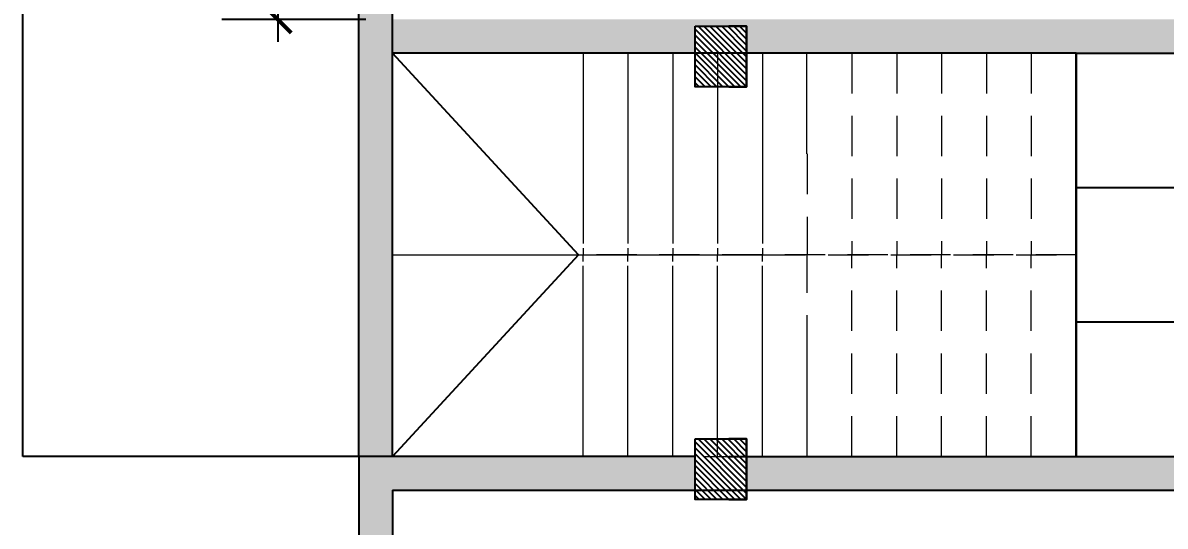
# Model space of a CAD drawing. Header units: inches. Extents: x 5.4 to 65.7, y -9.8 to 26.8.
# Drawn here: x 35.31 to 40.41, y -4.44 to -2.19 of the extents above; entities that cross this region are included whole.
import ezdxf

# ---------------------------------------------------------------- set-up
doc = ezdxf.new("R2010")
doc.units = ezdxf.units.IN
doc.header["$MEASUREMENT"] = 0
doc.linetypes.add('ACAD_ISO02W100', pattern=[15, 12, -3])
doc.linetypes.add('DASHED2', pattern=[0.375, 0.25, -0.125])
doc.layers.add('2', color=42, linetype='Continuous')
doc.layers.add('L. Discontinua', color=12, linetype='ACAD_ISO02W100', lineweight=5)
doc.layers.add('Muro bajo', color=36, linetype='Continuous', lineweight=9)
doc.styles.add('R80-50', font='REFSAN.TTF', dxfattribs={"width": 1.3, "height": 0.13})
doc.dimstyles.new('1-50', dxfattribs={"dimtxt": 0.13, "dimasz": 0.12, "dimexe": 0.25, "dimexo": 0.12, "dimgap": 0.03, "dimtad": 1, "dimzin": 5, "dimdsep": 46, "dimtxsty": 'R80-50', "dimblk": 'ARCHTICK', "dimcen": 0.06, "dimdle": 0.1, "dimclrd": 8, "dimclre": 8, "dimclrt": 256, "dimadec": 0, "dimazin": 0, "dimtfac": 1, "dimtix": 1, "dimtmove": 0, "dimatfit": 3, "dimfxl": 1, "dimtolj": 1, "dimtzin": 0, "dimarcsym": 0})

# ---------------------------------------------------------------- blocks, each defined once
blk = doc.blocks.new('_ArchTick')
at = {"color": 0, "linetype": 'ByBlock', "const_width": 0.15}
blk.add_lwpolyline([(-0.5, -0.5), (0.5, 0.5)], dxfattribs=at)
blk = doc.blocks.new('*D52')
at = {"color": 8, "lineweight": -2}
for p, q in [((36.4529, 0.7304), (36.4529, -2.2775)), ((36.8446, 0.6304), (36.2029, 0.6304)), ((36.8446, -2.1775), (36.2029, -2.1775))]:
    blk.add_line(p, q, dxfattribs=at)
at = {"layer": 'DEFPOINTS', "color": 0}
for p in [(36.9646, 0.6304), (36.4529, -2.1775), (36.9646, -2.1775)]:
    blk.add_point(p, dxfattribs=at)
at = {"color": 8, "lineweight": -2, "xscale": 0.12, "yscale": 0.12, "zscale": 0.12}
for p, rotation in [((36.4529, 0.6304), 90), ((36.4529, -2.1775), 270)]:
    blk.add_blockref('_ArchTick', p, dxfattribs=dict(at, rotation=rotation))
at = {"insert": (36.355, -0.7736), "char_height": 0.13, "attachment_point": 5, "rotation": 90, "style": 'R80-50'}
blk.add_mtext('\\A1;2.81', dxfattribs=at)

msp = doc.modelspace()

# ---------------------------------------------------------------- hatches: boundary and pattern name
for points in [[(42.0137, 1.09), (41.8637, 1.09), (41.8637, -2.1775), (36.9646, -2.1775), (36.9646, -2.3275), (38.3146, -2.3275), (38.3146, -2.2075), (38.5446, -2.2075), (38.5446, -2.3275), (40.0146, -2.3275), (42.0137, -2.3275)], [(36.9646, -1.4301), (36.8146, -1.4301), (36.8146, -4.1275), (36.9646, -4.1275)], [(48.0146, -2.4096), (47.8646, -2.4096), (47.8646, -3.9147), (47.8646, -4.1275), (43.1646, -4.1275), (43.1646, -4.2775), (44.6746, -4.2775), (44.6746, -8.6775), (44.8246, -8.6775), (44.8246, -7.0275), (46.4246, -7.0275), (46.4246, -8.6775), (46.5746, -8.6775), (46.5746, -7.0275), (47.8646, -7.0275), (47.8646, -8.6775), (46.5746, -8.6775), (36.9646, -8.6775), (36.9646, -4.2775), (38.3146, -4.2775), (38.3146, -4.1275), (38.0779, -4.1275), (36.8146, -4.1275), (36.8146, -8.8275), (48.0146, -8.8275), (48.0146, -4.2775), (47.8646, -4.2775), (47.8646, -6.8775), (44.8246, -6.8775), (44.8246, -4.2775), (48.0146, -4.2775), (48.0146, -4.1275)], [(42.9346, -4.1275), (38.5446, -4.1275), (38.5446, -4.2775), (42.9346, -4.2775)]]:
    msp.add_hatch(color=256).paths.add_polyline_path(points)
h = msp.add_hatch()
h.set_pattern_fill('ANSI31', color=256, scale=0.15, style=0)
h.set_pattern_definition([(135, (38.54459, -2.477506), (0.0132583, 0.0132583), [])])
h.paths.add_polyline_path([(38.3146, -2.2075), (38.5446, -2.2075), (38.5446, -2.4775), (38.3146, -2.4775)])
h = msp.add_hatch()
h.set_pattern_fill('ANSI31', color=256, scale=0.15, style=0)
h.set_pattern_definition([(135, (38.54459, -4.318983), (0.0132583, 0.0132583), [])])
h.paths.add_polyline_path([(38.3146, -4.049), (38.5446, -4.049), (38.5446, -4.319), (38.3146, -4.319)])
at = {"layer": '2'}
h = msp.add_hatch(dxfattribs=at)
h.set_pattern_fill('_USER', color=32, scale=0.6, style=0, double=1, pattern_type=0)
h.set_pattern_definition([(0, (40.0146, -4.1275), (0, 0.6), []), (90, (40.0146, -4.1275), (-0.6, 0), [])])
h.paths.add_polyline_path([(43.8146, 2.0804), (42.0137, 2.0804), (42.0137, -2.3275), (40.0146, -2.3275), (40.0146, -4.1275), (42.9346, -4.1275), (42.9346, -4.049), (43.1646, -4.049), (43.1646, -4.1275), (43.8146, -4.1275)])

# ---------------------------------------------------------------- linework, layer by layer
at = {"linetype": 'DASHED2', "ltscale": 20}
for p, q in [((35.3146, -4.1275), (35.3146, 9.3225)), ((36.8146, -4.1275), (35.3146, -4.1275))]:
    msp.add_line(p, q, dxfattribs=at)
for p, q in [((36.8146, -4.1275), (36.8146, 6.6225)), ((36.9646, -4.1275), (36.9646, 2.0804)), ((38.5446, -2.2075), (38.4646, -2.2075)), ((38.5446, -2.4775), (38.5446, -2.2075)), ((37.7946, -3.2275), (36.9646, -2.3275)), ((40.0146, -2.3275), (36.9646, -2.3275)), ((40.0146, -2.3275), (42.0137, -2.3275)), ((40.0146, -2.3275), (40.0146, -4.1275)), ((38.4646, -2.4775), (38.5446, -2.4775)), ((37.7946, -3.2275), (36.9646, -4.1275)), ((38.5446, -4.049), (38.4646, -4.049)), ((38.5446, -4.319), (38.5446, -4.049)), ((38.3146, -4.1275), (36.8146, -4.1275)), ((36.8146, -4.1275), (36.8146, -8.8275)), ((38.4646, -4.1275), (43.0146, -4.1275)), ((36.9646, -4.2775), (44.6746, -4.2775)), ((36.9646, -4.2775), (36.9646, -8.6775)), ((38.4646, -4.319), (38.5446, -4.319))]:
    msp.add_line(p, q)
for points in [[(38.3146, -2.2075), (38.5446, -2.2075), (38.5446, -2.4775), (38.3146, -2.4775)], [(38.3146, -4.049), (38.5446, -4.049), (38.5446, -4.319), (38.3146, -4.319)]]:
    msp.add_lwpolyline(points, close=True)
at = {"layer": 'L. Discontinua', "ltscale": 0.015}
for p, q in [((39.0146, -2.3275), (39.0146, -3.2275)), ((39.2146, -2.3275), (39.2146, -3.2275)), ((39.4146, -2.3275), (39.4146, -3.2275)), ((39.6146, -2.3275), (39.6146, -3.2275)), ((39.8146, -2.3275), (39.8146, -3.2275)), ((40.0146, -2.3275), (40.0146, -3.2275)), ((40.0146, -2.3275), (40.0146, -3.2275)), ((38.8146, -2.7775), (38.8146, -3.2275)), ((40.0146, -3.2275), (37.7946, -3.2275)), ((40.0146, -3.2275), (37.7946, -3.2275)), ((38.6279, -3.2275), (40.0146, -3.2275)), ((38.6279, -3.2275), (40.0146, -3.2275)), ((38.8146, -3.6775), (38.8146, -3.2275)), ((39.0146, -4.1275), (39.0146, -3.2275)), ((39.2146, -4.1275), (39.2146, -3.2275)), ((39.4146, -4.1275), (39.4146, -3.2275)), ((39.6146, -4.1275), (39.6146, -3.2275)), ((39.8146, -4.1275), (39.8146, -3.2275)), ((40.0146, -4.1275), (40.0146, -3.2275)), ((40.0146, -4.1275), (40.0146, -3.2275)), ((38.0779, -4.1275), (41.1279, -4.1275))]:
    msp.add_line(p, q, dxfattribs=at)
at = {"layer": 'Muro bajo'}
for p, q in [((37.8146, -2.3275), (37.8146, -3.1775)), ((38.0146, -2.3275), (38.0146, -3.1775)), ((38.2146, -2.3275), (38.2146, -3.1775)), ((38.4146, -2.3275), (38.4146, -3.1775)), ((38.6146, -2.3275), (38.6146, -3.1775)), ((38.8127, -2.7775), (38.8127, -2.3275)), ((37.8146, -3.1975), (37.8146, -3.2275)), ((38.0146, -3.1975), (38.0146, -3.2275)), ((38.2146, -3.1975), (38.2146, -3.2275)), ((38.4146, -3.1975), (38.4146, -3.2275)), ((38.6146, -3.1975), (38.6146, -3.2275)), ((36.9646, -3.2275), (37.8146, -3.2275)), ((36.9646, -3.2275), (37.8146, -3.2275)), ((37.4946, -3.2275), (38.6279, -3.2275)), ((37.4946, -3.2275), (38.6279, -3.2275)), ((37.8146, -3.2575), (37.8146, -3.2275)), ((38.0146, -3.2575), (38.0146, -3.2275)), ((38.2146, -3.2575), (38.2146, -3.2275)), ((38.4146, -3.2575), (38.4146, -3.2275)), ((38.6146, -3.2575), (38.6146, -3.2275)), ((37.8146, -4.1275), (37.8146, -3.2775)), ((38.0146, -4.1275), (38.0146, -3.2775)), ((38.2146, -4.1275), (38.2146, -3.2775)), ((38.4146, -4.1275), (38.4146, -3.2775)), ((38.6146, -4.1275), (38.6146, -3.2775)), ((38.8127, -3.6775), (38.8127, -4.1275))]:
    msp.add_line(p, q, dxfattribs=at)

# ---------------------------------------------------------------- dimensions: what is measured, and where the dimension line sits
dim = msp.add_linear_dim(base=(36.4529, -2.1775), p1=(36.9646, 0.6304), p2=(36.9646, -2.1775), angle=90, dimstyle='1-50', override={"dimtmove": 1})
dim.commit()
dim.dimension.update_dxf_attribs({"geometry": '*D52', "text_midpoint": (36.355, -0.7736)})

doc.saveas('drawing.dxf')
